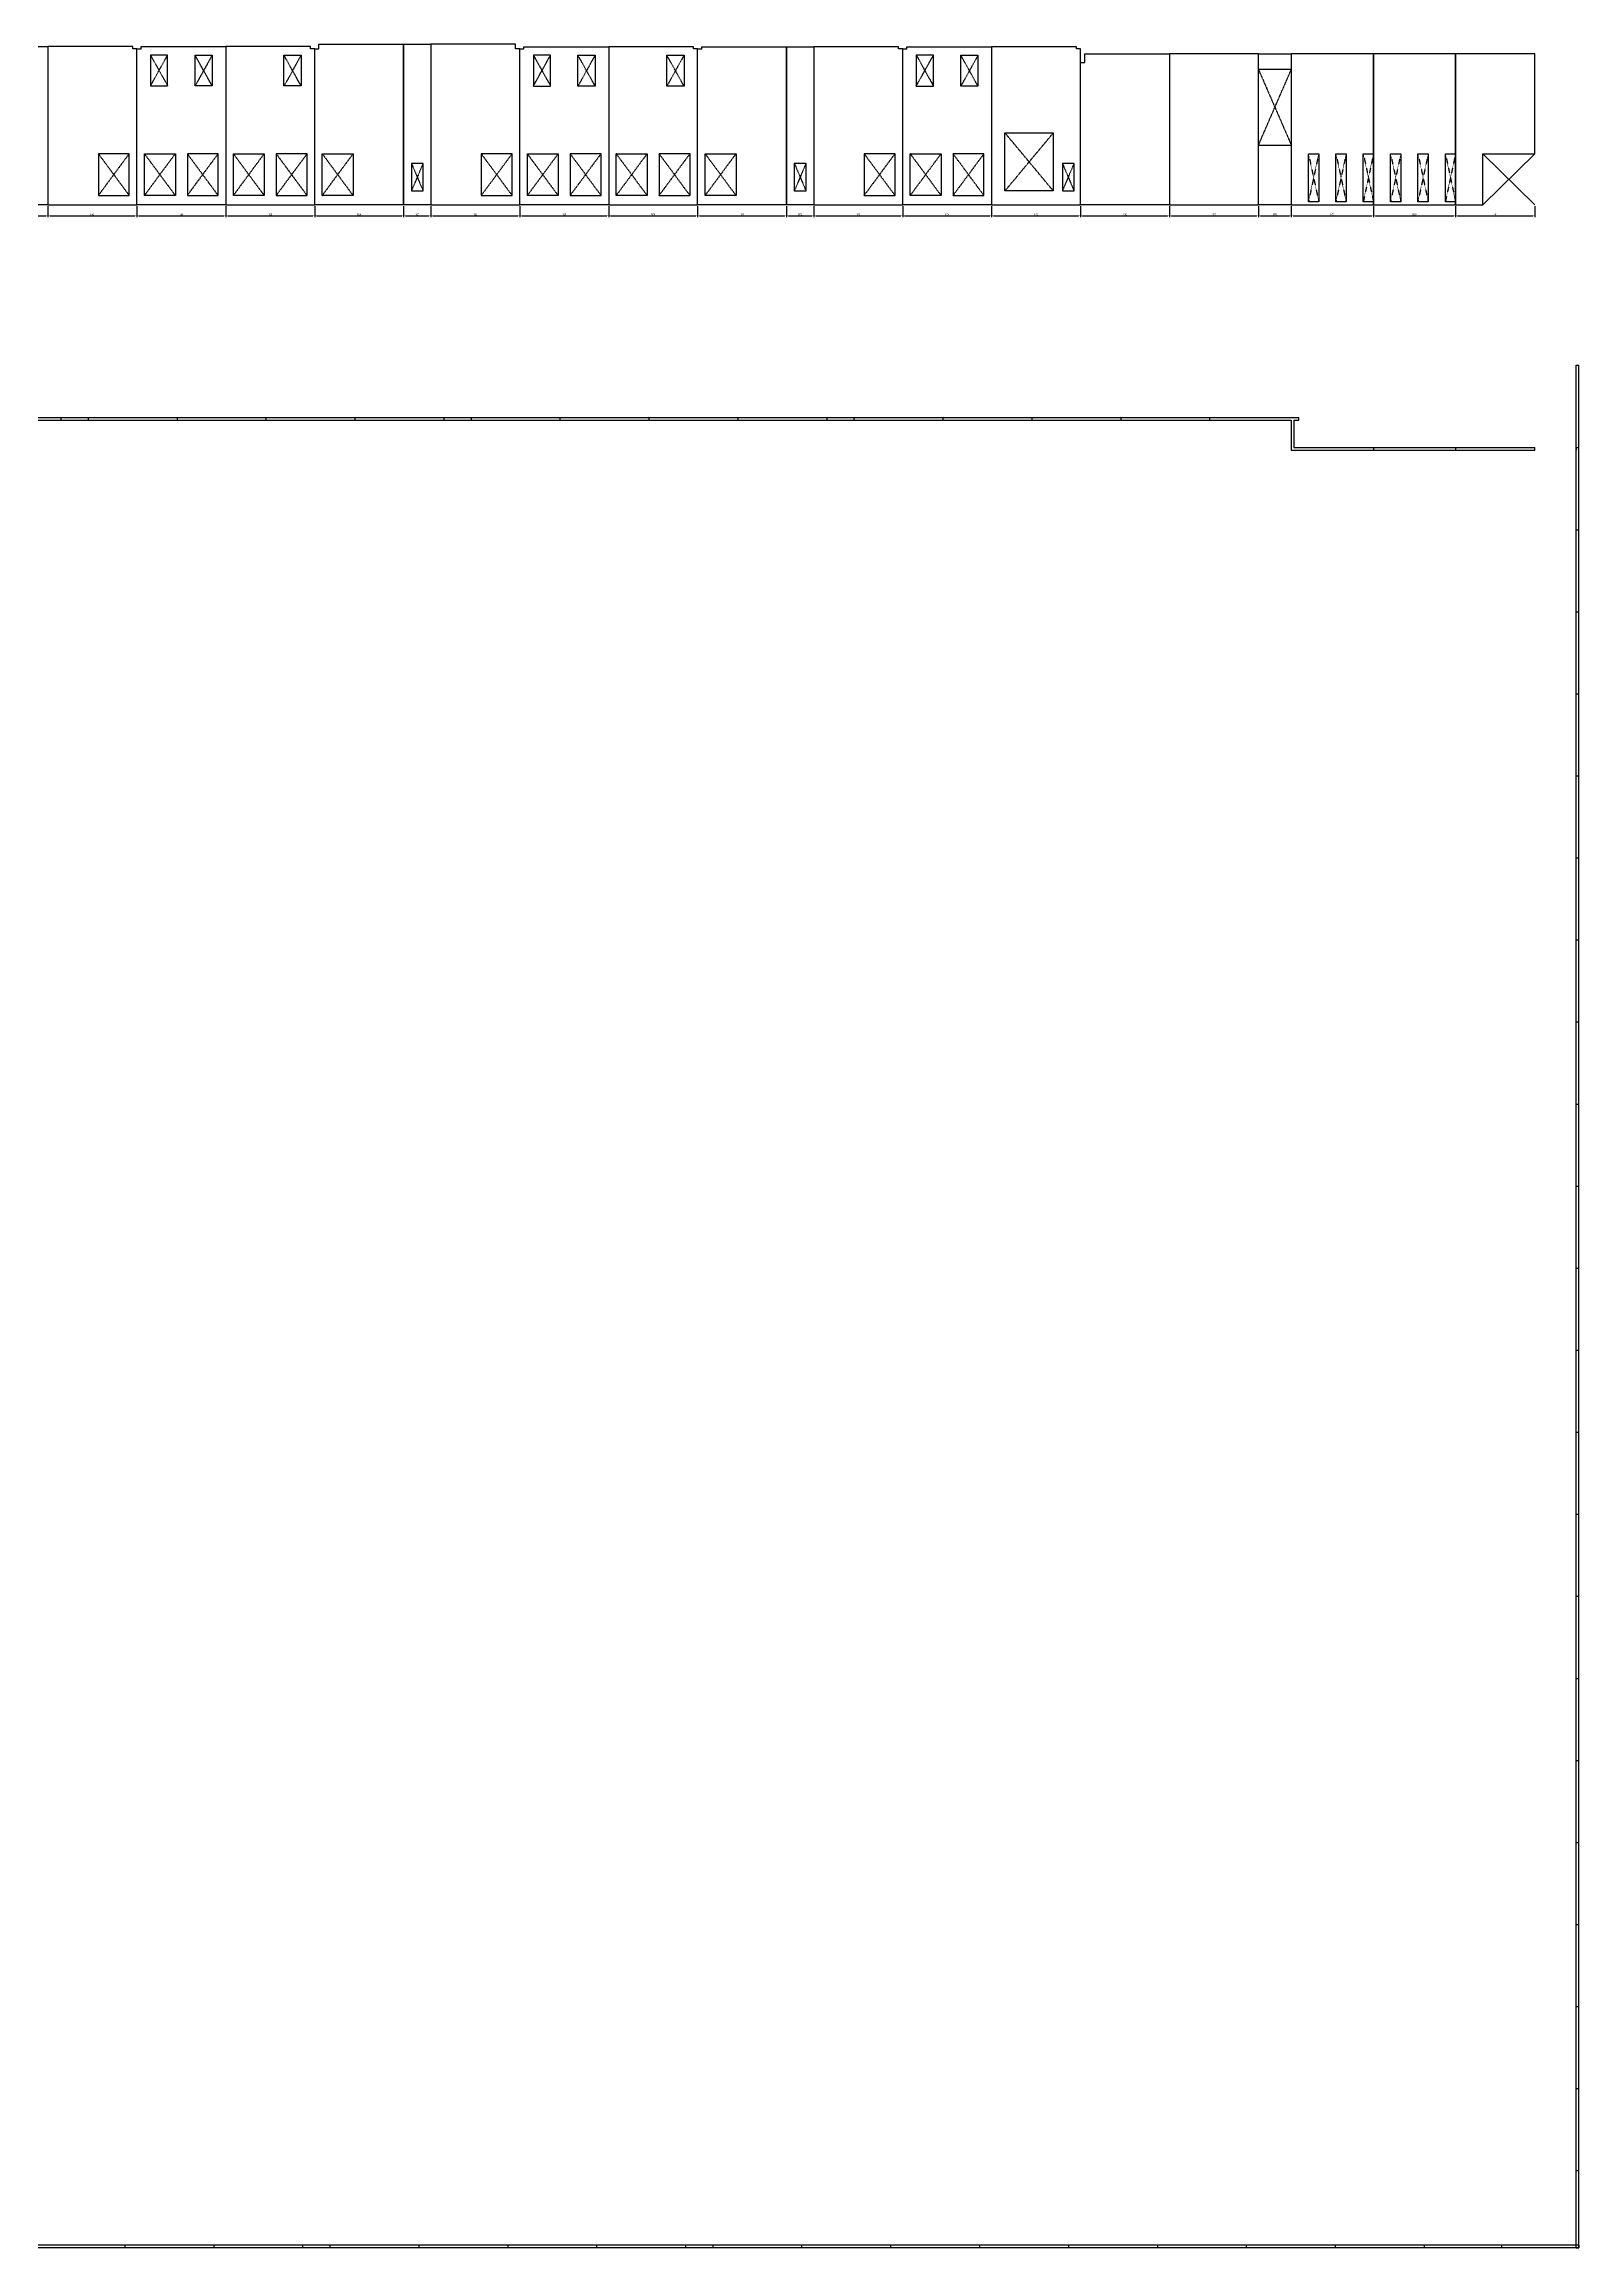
# Model space of a CAD drawing. Header units: inches. Extents: x -10781 to 50822, y -3854 to 38989.
# Drawn here: x 16045 to 21417, y 31235 to 38951 of the extents above; entities that cross this region are included whole.
import ezdxf

# ---------------------------------------------------------------- set-up
doc = ezdxf.new("R2010")
doc.units = ezdxf.units.IN
doc.header["$LTSCALE"] = 0.025
doc.header["$MEASUREMENT"] = 0
doc.linetypes.add('HIDDEN', pattern=[6, 3, -3])
doc.layers.get('Defpoints').update_dxf_attribs({"linetype": 'CONTINUOUS'})
for name, color, linetype in [('0-35', 3, 'CONTINUOUS'), ('0-50', 10, 'CONTINUOUS'), ('hidden', 7, 'HIDDEN')]:
    doc.layers.add(name, color=color, linetype=linetype)
doc.styles.add('AR', font='ARCHQUIK.shx', dxfattribs={"width": 0.8})
doc.dimstyles.new('CADS_DIM_48', dxfattribs={"dimscale": 48, "dimtxt": 0.09375, "dimasz": 0.09375, "dimexe": 0.0625, "dimexo": 0.0625, "dimgap": 0.09375, "dimtad": 0, "dimtih": 1, "dimtoh": 1, "dimzin": 1, "dimdsep": 46, "dimlunit": 4, "dimtxsty": 'AR', "dimblk": 'CLOSED', "dimcen": 0.1875, "dimadec": 0, "dimazin": 0, "dimtfac": 1, "dimtofl": 0, "dimtmove": 0, "dimatfit": 1, "dimldrblk": 'DOTBLANK', "dimfxl": 1, "dimtzin": 0, "dimarcsym": 0})

# ---------------------------------------------------------------- blocks, each defined once
blk = doc.blocks.new('*D274')
at = {"layer": '0-35', "color": 0, "lineweight": -2, "transparency": 16777216}
for p, q in [((15962.9, 38383.8), (15962.9, 38345.2)), ((15969.6, 38349.7), (16051.4, 38349.7)), ((16058.1, 38383.8), (16058.1, 38345.2))]:
    blk.add_line(p, q, dxfattribs=at)
at = {"layer": '0-35', "color": 0, "transparency": 16777216}
for points in [[(15969.6, 38350.8), (15969.6, 38348.6), (15962.9, 38349.7)], [(16051.4, 38350.8), (16051.4, 38348.6), (16058.1, 38349.7)]]:
    blk.add_solid(points, dxfattribs=at)
at = {"layer": 'Defpoints', "color": 0, "transparency": 16777216}
for p in [(15962.9, 38388.3), (16058.1, 38388.3), (16058.1, 38349.7)]:
    blk.add_point(p, dxfattribs=at)
at = {"layer": '0-35', "color": 0, "transparency": 16777216, "insert": (16010.5, 38355.3), "char_height": 6.75, "attachment_point": 5, "style": 'AR'}
blk.add_mtext('N62', dxfattribs=at)
blk = doc.blocks.new('_DotBlank')
at = {"layer": '0-35', "color": 0, "lineweight": -2}
blk.add_line((-0.5, 0), (-1, 0), dxfattribs=at)
blk.add_circle((0, 0), 0.5, dxfattribs=at)
blk = doc.blocks.new('*D275')
at = {"layer": '0-35', "color": 0, "lineweight": -2, "transparency": 16777216}
for p, q in [((16058.1, 38383.8), (16058.1, 38345.2)), ((16064.9, 38349.7), (16362.6, 38349.7)), ((16369.4, 38383.8), (16369.4, 38345.2))]:
    blk.add_line(p, q, dxfattribs=at)
at = {"layer": '0-35', "color": 0, "transparency": 16777216}
for points in [[(16064.9, 38350.8), (16064.9, 38348.6), (16058.1, 38349.7)], [(16362.6, 38350.8), (16362.6, 38348.6), (16369.4, 38349.7)]]:
    blk.add_solid(points, dxfattribs=at)
at = {"layer": 'Defpoints', "color": 0, "transparency": 16777216}
for p in [(16058.1, 38388.3), (16369.4, 38388.3), (16369.4, 38349.7)]:
    blk.add_point(p, dxfattribs=at)
at = {"layer": '0-35', "color": 0, "transparency": 16777216, "insert": (16213.7, 38355.3), "char_height": 6.75, "attachment_point": 5, "style": 'AR'}
blk.add_mtext('N63', dxfattribs=at)
blk = doc.blocks.new('*D276')
at = {"layer": '0-35', "color": 0, "lineweight": -2, "transparency": 16777216}
for p, q in [((16369.4, 38383.8), (16369.4, 38345.2)), ((16376.1, 38349.7), (16673.9, 38349.7)), ((16680.6, 38383.8), (16680.6, 38345.2))]:
    blk.add_line(p, q, dxfattribs=at)
at = {"layer": '0-35', "color": 0, "transparency": 16777216}
for points in [[(16376.1, 38350.8), (16376.1, 38348.6), (16369.4, 38349.7)], [(16673.9, 38350.8), (16673.9, 38348.6), (16680.6, 38349.7)]]:
    blk.add_solid(points, dxfattribs=at)
at = {"layer": 'Defpoints', "color": 0, "transparency": 16777216}
for p in [(16369.4, 38388.3), (16680.6, 38388.3), (16680.6, 38349.7)]:
    blk.add_point(p, dxfattribs=at)
at = {"layer": '0-35', "color": 0, "transparency": 16777216, "insert": (16525, 38355.3), "char_height": 6.75, "attachment_point": 5, "style": 'AR'}
blk.add_mtext('N64', dxfattribs=at)
blk = doc.blocks.new('*D277')
at = {"layer": '0-35', "color": 0, "lineweight": -2, "transparency": 16777216}
for p, q in [((16680.6, 38383.8), (16680.6, 38345.2)), ((16687.4, 38349.7), (16985.1, 38349.7)), ((16991.9, 38383.8), (16991.9, 38345.2))]:
    blk.add_line(p, q, dxfattribs=at)
at = {"layer": '0-35', "color": 0, "transparency": 16777216}
for points in [[(16687.4, 38350.8), (16687.4, 38348.6), (16680.6, 38349.7)], [(16985.1, 38350.8), (16985.1, 38348.6), (16991.9, 38349.7)]]:
    blk.add_solid(points, dxfattribs=at)
at = {"layer": 'Defpoints', "color": 0, "transparency": 16777216}
for p in [(16680.6, 38388.3), (16991.9, 38388.3), (16991.9, 38349.7)]:
    blk.add_point(p, dxfattribs=at)
at = {"layer": '0-35', "color": 0, "transparency": 16777216, "insert": (16836.2, 38355.3), "char_height": 6.75, "attachment_point": 5, "style": 'AR'}
blk.add_mtext('N65', dxfattribs=at)
blk = doc.blocks.new('*D278')
at = {"layer": '0-35', "color": 0, "lineweight": -2, "transparency": 16777216}
for p, q in [((16991.9, 38383.8), (16991.9, 38345.2)), ((16998.6, 38349.7), (17296.4, 38349.7)), ((17303.1, 38383.8), (17303.1, 38345.2))]:
    blk.add_line(p, q, dxfattribs=at)
at = {"layer": '0-35', "color": 0, "transparency": 16777216}
for points in [[(16998.6, 38350.8), (16998.6, 38348.6), (16991.9, 38349.7)], [(17296.4, 38350.8), (17296.4, 38348.6), (17303.1, 38349.7)]]:
    blk.add_solid(points, dxfattribs=at)
at = {"layer": 'Defpoints', "color": 0, "transparency": 16777216}
for p in [(16991.9, 38388.3), (17303.1, 38388.3), (17303.1, 38349.7)]:
    blk.add_point(p, dxfattribs=at)
at = {"layer": '0-35', "color": 0, "transparency": 16777216, "insert": (17147.5, 38355.3), "char_height": 6.75, "attachment_point": 5, "style": 'AR'}
blk.add_mtext('N66', dxfattribs=at)
blk = doc.blocks.new('*D279')
at = {"layer": '0-35', "color": 0, "lineweight": -2, "transparency": 16777216}
for p, q in [((17303.1, 38383.8), (17303.1, 38345.2)), ((17309.9, 38349.7), (17391.6, 38349.7)), ((17398.4, 38383.7), (17398.4, 38345.2))]:
    blk.add_line(p, q, dxfattribs=at)
at = {"layer": '0-35', "color": 0, "transparency": 16777216}
for points in [[(17309.9, 38350.8), (17309.9, 38348.6), (17303.1, 38349.7)], [(17391.6, 38350.8), (17391.6, 38348.6), (17398.4, 38349.7)]]:
    blk.add_solid(points, dxfattribs=at)
at = {"layer": 'Defpoints', "color": 0, "transparency": 16777216}
for p in [(17303.1, 38388.3), (17398.4, 38388.2), (17398.4, 38349.7)]:
    blk.add_point(p, dxfattribs=at)
at = {"layer": '0-35', "color": 0, "transparency": 16777216, "insert": (17350.7, 38355.3), "char_height": 6.75, "attachment_point": 5, "style": 'AR'}
blk.add_mtext('N67', dxfattribs=at)
blk = doc.blocks.new('*D280')
at = {"layer": '0-35', "color": 0, "lineweight": -2, "transparency": 16777216}
for p, q in [((17398.4, 38383.7), (17398.4, 38345.2)), ((17405.1, 38349.7), (17702.9, 38349.7)), ((17709.6, 38383.7), (17709.6, 38345.2))]:
    blk.add_line(p, q, dxfattribs=at)
at = {"layer": '0-35', "color": 0, "transparency": 16777216}
for points in [[(17405.1, 38350.8), (17405.1, 38348.6), (17398.4, 38349.7)], [(17702.9, 38350.8), (17702.9, 38348.6), (17709.6, 38349.7)]]:
    blk.add_solid(points, dxfattribs=at)
at = {"layer": 'Defpoints', "color": 0, "transparency": 16777216}
for p in [(17398.4, 38388.2), (17709.6, 38388.2), (17709.6, 38349.7)]:
    blk.add_point(p, dxfattribs=at)
at = {"layer": '0-35', "color": 0, "transparency": 16777216, "insert": (17554, 38355.3), "char_height": 6.75, "attachment_point": 5, "style": 'AR'}
blk.add_mtext('N68', dxfattribs=at)
blk = doc.blocks.new('*D281')
at = {"layer": '0-35', "color": 0, "lineweight": -2, "transparency": 16777216}
for p, q in [((17709.6, 38383.7), (17709.6, 38345.2)), ((17716.4, 38349.7), (18014.1, 38349.7)), ((18020.9, 38383.7), (18020.9, 38345.2))]:
    blk.add_line(p, q, dxfattribs=at)
at = {"layer": '0-35', "color": 0, "transparency": 16777216}
for points in [[(17716.4, 38350.8), (17716.4, 38348.6), (17709.6, 38349.7)], [(18014.1, 38350.8), (18014.1, 38348.6), (18020.9, 38349.7)]]:
    blk.add_solid(points, dxfattribs=at)
at = {"layer": 'Defpoints', "color": 0, "transparency": 16777216}
for p in [(17709.6, 38388.2), (18020.9, 38388.2), (18020.9, 38349.7)]:
    blk.add_point(p, dxfattribs=at)
at = {"layer": '0-35', "color": 0, "transparency": 16777216, "insert": (17865.2, 38355.3), "char_height": 6.75, "attachment_point": 5, "style": 'AR'}
blk.add_mtext('N69', dxfattribs=at)
blk = doc.blocks.new('*D282')
at = {"layer": '0-35', "color": 0, "lineweight": -2, "transparency": 16777216}
for p, q in [((18020.9, 38383.7), (18020.9, 38345.2)), ((18027.6, 38349.7), (18325.4, 38349.7)), ((18332.1, 38383.7), (18332.1, 38345.2))]:
    blk.add_line(p, q, dxfattribs=at)
at = {"layer": '0-35', "color": 0, "transparency": 16777216}
for points in [[(18027.6, 38350.8), (18027.6, 38348.6), (18020.9, 38349.7)], [(18325.4, 38350.8), (18325.4, 38348.6), (18332.1, 38349.7)]]:
    blk.add_solid(points, dxfattribs=at)
at = {"layer": 'Defpoints', "color": 0, "transparency": 16777216}
for p in [(18020.9, 38388.2), (18332.1, 38388.2), (18332.1, 38349.7)]:
    blk.add_point(p, dxfattribs=at)
at = {"layer": '0-35', "color": 0, "transparency": 16777216, "insert": (18176.5, 38355.3), "char_height": 6.75, "attachment_point": 5, "style": 'AR'}
blk.add_mtext('N70', dxfattribs=at)
blk = doc.blocks.new('*D283')
at = {"layer": '0-35', "color": 0, "lineweight": -2, "transparency": 16777216}
for p, q in [((18332.1, 38383.7), (18332.1, 38345.2)), ((18338.9, 38349.7), (18636.6, 38349.7)), ((18643.4, 38383.7), (18643.4, 38345.2))]:
    blk.add_line(p, q, dxfattribs=at)
at = {"layer": '0-35', "color": 0, "transparency": 16777216}
for points in [[(18338.9, 38350.8), (18338.9, 38348.6), (18332.1, 38349.7)], [(18636.6, 38350.8), (18636.6, 38348.6), (18643.4, 38349.7)]]:
    blk.add_solid(points, dxfattribs=at)
at = {"layer": 'Defpoints', "color": 0, "transparency": 16777216}
for p in [(18332.1, 38388.2), (18643.4, 38388.2), (18643.4, 38349.7)]:
    blk.add_point(p, dxfattribs=at)
at = {"layer": '0-35', "color": 0, "transparency": 16777216, "insert": (18487.7, 38355.3), "char_height": 6.75, "attachment_point": 5, "style": 'AR'}
blk.add_mtext('N71', dxfattribs=at)
blk = doc.blocks.new('*D284')
at = {"layer": '0-35', "color": 0, "lineweight": -2, "transparency": 16777216}
for p, q in [((18643.4, 38383.7), (18643.4, 38345.2)), ((18650.1, 38349.7), (18731.9, 38349.7)), ((18738.6, 38383.7), (18738.6, 38345.2))]:
    blk.add_line(p, q, dxfattribs=at)
at = {"layer": '0-35', "color": 0, "transparency": 16777216}
for points in [[(18650.1, 38350.8), (18650.1, 38348.6), (18643.4, 38349.7)], [(18731.9, 38350.8), (18731.9, 38348.6), (18738.6, 38349.7)]]:
    blk.add_solid(points, dxfattribs=at)
at = {"layer": 'Defpoints', "color": 0, "transparency": 16777216}
for p in [(18643.4, 38388.2), (18738.6, 38388.2), (18738.6, 38349.7)]:
    blk.add_point(p, dxfattribs=at)
at = {"layer": '0-35', "color": 0, "transparency": 16777216, "insert": (18691, 38355.3), "char_height": 6.75, "attachment_point": 5, "style": 'AR'}
blk.add_mtext('N72', dxfattribs=at)
blk = doc.blocks.new('*D285')
at = {"layer": '0-35', "color": 0, "lineweight": -2, "transparency": 16777216}
for p, q in [((18738.6, 38383.7), (18738.6, 38345.2)), ((18745.4, 38349.7), (19043.1, 38349.7)), ((19049.9, 38383.7), (19049.9, 38345.2))]:
    blk.add_line(p, q, dxfattribs=at)
at = {"layer": '0-35', "color": 0, "transparency": 16777216}
for points in [[(18745.4, 38350.8), (18745.4, 38348.6), (18738.6, 38349.7)], [(19043.1, 38350.8), (19043.1, 38348.6), (19049.9, 38349.7)]]:
    blk.add_solid(points, dxfattribs=at)
at = {"layer": 'Defpoints', "color": 0, "transparency": 16777216}
for p in [(18738.6, 38388.2), (19049.9, 38388.2), (19049.9, 38349.7)]:
    blk.add_point(p, dxfattribs=at)
at = {"layer": '0-35', "color": 0, "transparency": 16777216, "insert": (18894.2, 38355.3), "char_height": 6.75, "attachment_point": 5, "style": 'AR'}
blk.add_mtext('N73', dxfattribs=at)
blk = doc.blocks.new('*D286')
at = {"layer": '0-35', "color": 0, "lineweight": -2, "transparency": 16777216}
for p, q in [((19049.9, 38383.7), (19049.9, 38345.2)), ((19056.6, 38349.7), (19354.4, 38349.7)), ((19361.1, 38383.7), (19361.1, 38345.2))]:
    blk.add_line(p, q, dxfattribs=at)
at = {"layer": '0-35', "color": 0, "transparency": 16777216}
for points in [[(19056.6, 38350.8), (19056.6, 38348.6), (19049.9, 38349.7)], [(19354.4, 38350.8), (19354.4, 38348.6), (19361.1, 38349.7)]]:
    blk.add_solid(points, dxfattribs=at)
at = {"layer": 'Defpoints', "color": 0, "transparency": 16777216}
for p in [(19049.9, 38388.2), (19361.1, 38388.2), (19361.1, 38349.7)]:
    blk.add_point(p, dxfattribs=at)
at = {"layer": '0-35', "color": 0, "transparency": 16777216, "insert": (19205.5, 38355.3), "char_height": 6.75, "width": 13.779, "attachment_point": 5, "style": 'AR'}
blk.add_mtext('N74', dxfattribs=at)
blk = doc.blocks.new('*D287')
at = {"layer": '0-35', "color": 0, "lineweight": -2, "transparency": 16777216}
for p, q in [((19361.1, 38383.7), (19361.1, 38345.2)), ((19367.9, 38349.7), (19665.6, 38349.7)), ((19672.4, 38383.7), (19672.4, 38345.2))]:
    blk.add_line(p, q, dxfattribs=at)
at = {"layer": '0-35', "color": 0, "transparency": 16777216}
for points in [[(19367.9, 38350.8), (19367.9, 38348.6), (19361.1, 38349.7)], [(19665.6, 38350.8), (19665.6, 38348.6), (19672.4, 38349.7)]]:
    blk.add_solid(points, dxfattribs=at)
at = {"layer": 'Defpoints', "color": 0, "transparency": 16777216}
for p in [(19361.1, 38388.2), (19672.4, 38388.2), (19672.4, 38349.7)]:
    blk.add_point(p, dxfattribs=at)
at = {"layer": '0-35', "color": 0, "transparency": 16777216, "insert": (19516.7, 38355.3), "char_height": 6.75, "attachment_point": 5, "style": 'AR'}
blk.add_mtext('N75', dxfattribs=at)
blk = doc.blocks.new('*D288')
at = {"layer": '0-35', "color": 0, "lineweight": -2, "transparency": 16777216}
for p, q in [((19672.4, 38383.7), (19672.4, 38345.2)), ((19679.1, 38349.7), (19976.9, 38349.7)), ((19983.6, 38383.7), (19983.6, 38345.2))]:
    blk.add_line(p, q, dxfattribs=at)
at = {"layer": '0-35', "color": 0, "transparency": 16777216}
for points in [[(19679.1, 38350.8), (19679.1, 38348.6), (19672.4, 38349.7)], [(19976.9, 38350.8), (19976.9, 38348.6), (19983.6, 38349.7)]]:
    blk.add_solid(points, dxfattribs=at)
at = {"layer": 'Defpoints', "color": 0, "transparency": 16777216}
for p in [(19672.4, 38388.2), (19983.6, 38388.2), (19983.6, 38349.7)]:
    blk.add_point(p, dxfattribs=at)
at = {"layer": '0-35', "color": 0, "transparency": 16777216, "insert": (19828, 38355.3), "char_height": 6.75, "attachment_point": 5, "style": 'AR'}
blk.add_mtext('N76', dxfattribs=at)
blk = doc.blocks.new('*D289')
at = {"layer": '0-35', "color": 0, "lineweight": -2, "transparency": 16777216}
for p, q in [((19983.6, 38383.7), (19983.6, 38345.2)), ((19990.4, 38349.7), (20288.5, 38349.7)), ((20295.2, 38383.7), (20295.2, 38345.2))]:
    blk.add_line(p, q, dxfattribs=at)
at = {"layer": '0-35', "color": 0, "transparency": 16777216}
for points in [[(19990.4, 38350.8), (19990.4, 38348.6), (19983.6, 38349.7)], [(20288.5, 38350.8), (20288.5, 38348.6), (20295.2, 38349.7)]]:
    blk.add_solid(points, dxfattribs=at)
at = {"layer": 'Defpoints', "color": 0, "transparency": 16777216}
for p in [(19983.6, 38388.2), (20295.2, 38388.2), (20295.2, 38349.7)]:
    blk.add_point(p, dxfattribs=at)
at = {"layer": '0-35', "color": 0, "transparency": 16777216, "insert": (20139.4, 38355.3), "char_height": 6.75, "attachment_point": 5, "style": 'AR'}
blk.add_mtext('N77', dxfattribs=at)
blk = doc.blocks.new('*D290')
at = {"layer": '0-35', "color": 0, "lineweight": -2, "transparency": 16777216}
for p, q in [((20295.2, 38383.7), (20295.2, 38345.2)), ((20302, 38349.7), (20403.5, 38349.7)), ((20410.2, 38383.7), (20410.2, 38345.2))]:
    blk.add_line(p, q, dxfattribs=at)
at = {"layer": '0-35', "color": 0, "transparency": 16777216}
for points in [[(20302, 38350.8), (20302, 38348.6), (20295.2, 38349.7)], [(20403.5, 38350.8), (20403.5, 38348.6), (20410.2, 38349.7)]]:
    blk.add_solid(points, dxfattribs=at)
at = {"layer": 'Defpoints', "color": 0, "transparency": 16777216}
for p in [(20295.2, 38388.2), (20410.2, 38388.2), (20410.2, 38349.7)]:
    blk.add_point(p, dxfattribs=at)
at = {"layer": '0-35', "color": 0, "transparency": 16777216, "insert": (20352.7, 38355.3), "char_height": 6.75, "attachment_point": 5, "style": 'AR'}
blk.add_mtext('N78', dxfattribs=at)
blk = doc.blocks.new('*D291')
at = {"layer": '0-35', "color": 0, "lineweight": -2, "transparency": 16777216}
for p, q in [((20410.2, 38383.7), (20410.2, 38345.2)), ((20417, 38349.7), (20691.1, 38349.7)), ((20697.9, 38383.7), (20697.9, 38345.2))]:
    blk.add_line(p, q, dxfattribs=at)
at = {"layer": '0-35', "color": 0, "transparency": 16777216}
for points in [[(20417, 38350.8), (20417, 38348.6), (20410.2, 38349.7)], [(20691.1, 38350.8), (20691.1, 38348.6), (20697.9, 38349.7)]]:
    blk.add_solid(points, dxfattribs=at)
at = {"layer": 'Defpoints', "color": 0, "transparency": 16777216}
for p in [(20410.2, 38388.2), (20697.9, 38388.2), (20697.9, 38349.7)]:
    blk.add_point(p, dxfattribs=at)
at = {"layer": '0-35', "color": 0, "transparency": 16777216, "insert": (20554, 38355.3), "char_height": 6.75, "attachment_point": 5, "style": 'AR'}
blk.add_mtext('N79', dxfattribs=at)
blk = doc.blocks.new('*D292')
at = {"layer": '0-35', "color": 0, "lineweight": -2, "transparency": 16777216}
for p, q in [((20697.9, 38383.7), (20697.9, 38345.2)), ((20704.6, 38349.7), (20978.4, 38349.7)), ((20985.1, 38383.7), (20985.1, 38345.2))]:
    blk.add_line(p, q, dxfattribs=at)
at = {"layer": '0-35', "color": 0, "transparency": 16777216}
for points in [[(20704.6, 38350.8), (20704.6, 38348.6), (20697.9, 38349.7)], [(20978.4, 38350.8), (20978.4, 38348.6), (20985.1, 38349.7)]]:
    blk.add_solid(points, dxfattribs=at)
at = {"layer": 'Defpoints', "color": 0, "transparency": 16777216}
for p in [(20697.9, 38388.2), (20985.1, 38388.2), (20985.1, 38349.7)]:
    blk.add_point(p, dxfattribs=at)
at = {"layer": '0-35', "color": 0, "transparency": 16777216, "insert": (20841.5, 38355.3), "char_height": 6.75, "attachment_point": 5, "style": 'AR'}
blk.add_mtext('N80', dxfattribs=at)
blk = doc.blocks.new('*D293')
at = {"layer": '0-35', "color": 0, "lineweight": -2, "transparency": 16777216}
for p, q in [((20985.1, 38383.7), (20985.1, 38345.2)), ((20991.9, 38349.7), (21256, 38349.7)), ((21262.7, 38383.7), (21262.7, 38345.2))]:
    blk.add_line(p, q, dxfattribs=at)
at = {"layer": '0-35', "color": 0, "transparency": 16777216}
for points in [[(20991.9, 38350.8), (20991.9, 38348.6), (20985.1, 38349.7)], [(21256, 38350.8), (21256, 38348.6), (21262.7, 38349.7)]]:
    blk.add_solid(points, dxfattribs=at)
at = {"layer": 'Defpoints', "color": 0, "transparency": 16777216}
for p in [(20985.1, 38388.2), (21262.7, 38388.2), (21262.7, 38349.7)]:
    blk.add_point(p, dxfattribs=at)
at = {"layer": '0-35', "color": 0, "transparency": 16777216, "insert": (21123.9, 38355.3), "char_height": 6.75, "attachment_point": 5, "style": 'AR'}
blk.add_mtext('N81', dxfattribs=at)

msp = doc.modelspace()

# ---------------------------------------------------------------- linework, layer by layer
at = {"layer": '0-35'}
for p, q in [((21407.6386, 31235.43024), (21407.6386, 37826.68024)), ((21416.8886, 31235.43024), (21416.8886, 37826.68024)), ((654.72764, 37644.05524), (20436.97765, 37644.05524)), ((691.22764, 37634.80524), (20410.22765, 37634.80524)), ((20410.22765, 37634.80524), (20410.22765, 37529.05524)), ((20419.47765, 37634.80524), (20436.97765, 37634.80524)), ((20419.47765, 37634.80524), (20419.47765, 37538.30524)), ((20410.22765, 37529.05524), (21262.72765, 37529.05524)), ((20419.47765, 37538.30524), (21262.72765, 37538.30524)), ((21407.6386, 37538.30524), (21407.6386, 37529.05524)), ((21407.6386, 37529.05524), (21407.6386, 37538.30524)), ((21416.8886, 31244.68024), (-171.02236, 31244.68024)), ((21416.8886, 31235.43024), (-171.02236, 31235.43024))]:
    msp.add_line(p, q, dxfattribs=at)
for points in [[(15962.85265, 38942.29915), (16058.10265, 38942.29915), (16058.10265, 38388.29915), (15962.85265, 38388.29915)], [(16354.72765, 38942.29915), (16058.10265, 38942.29915), (16058.10265, 38388.29915), (16369.35265, 38388.29915), (16369.35265, 38934.29915), (16354.72765, 38934.29915)], [(16383.97765, 38942.29915), (16680.60265, 38942.29915), (16680.60265, 38388.29915), (16369.35265, 38388.29915), (16369.35265, 38934.29915), (16383.97765, 38934.29915)], [(16416.97765, 38804.58933), (16476.98462, 38804.58933), (16476.98462, 38912.54915), (16416.97765, 38912.54915)], [(16632.97765, 38804.58933), (16572.97068, 38804.58933), (16572.97068, 38912.54915), (16632.97765, 38912.54915)], [(16977.22765, 38942.29915), (16680.60265, 38942.29915), (16680.60265, 38388.29915), (16991.85265, 38388.29915), (16991.85265, 38934.29915), (16977.22765, 38934.29915)], [(16944.22765, 38804.58933), (16884.22068, 38804.58933), (16884.22068, 38912.54915), (16944.22765, 38912.54915)], [(17006.47765, 38951.29915), (17303.10265, 38951.29915), (17303.10265, 38388.29915), (16991.85265, 38388.29915), (16991.85265, 38934.29915), (17006.47765, 38934.29915)], [(17303.10265, 38951.22915), (17398.35265, 38951.22915), (17398.35265, 38388.22915), (17303.10265, 38388.22915)], [(17694.97765, 38951.22915), (17398.35265, 38951.22915), (17398.35265, 38388.22915), (17709.60265, 38388.22915), (17709.60265, 38934.22915), (17694.97765, 38934.22915)], [(17724.22765, 38942.22915), (18020.85265, 38942.22915), (18020.85265, 38388.22915), (17709.60265, 38388.22915), (17709.60265, 38934.22915), (17724.22765, 38934.22915)], [(17757.22765, 38804.51933), (17817.23462, 38804.51933), (17817.23462, 38912.47915), (17757.22765, 38912.47915)], [(17973.22765, 38804.51933), (17913.22068, 38804.51933), (17913.22068, 38912.47915), (17973.22765, 38912.47915)], [(18317.47765, 38942.22915), (18020.85265, 38942.22915), (18020.85265, 38388.22915), (18332.10265, 38388.22915), (18332.10265, 38934.22915), (18317.47765, 38934.22915)], [(18284.47765, 38804.51933), (18224.47068, 38804.51933), (18224.47068, 38912.47915), (18284.47765, 38912.47915)], [(18346.72765, 38942.22915), (18643.35265, 38942.22915), (18643.35265, 38388.22915), (18332.10265, 38388.22915), (18332.10265, 38934.22915), (18346.72765, 38934.22915)], [(18643.35265, 38942.22915), (18738.60265, 38942.22915), (18738.60265, 38388.22915), (18643.35265, 38388.22915)], [(19035.22765, 38942.22915), (18738.60265, 38942.22915), (18738.60265, 38388.22915), (19049.85265, 38388.22915), (19049.85265, 38934.22915), (19035.22765, 38934.22915)], [(19064.47765, 38942.22915), (19361.10265, 38942.22915), (19361.10265, 38388.22915), (19049.85265, 38388.22915), (19049.85265, 38934.22915), (19064.47765, 38934.22915)], [(19097.47765, 38804.51933), (19157.48462, 38804.51933), (19157.48462, 38912.47915), (19097.47765, 38912.47915)], [(19313.47765, 38804.51933), (19253.47068, 38804.51933), (19253.47068, 38912.47915), (19313.47765, 38912.47915)], [(19657.72765, 38942.22915), (19361.10265, 38942.22915), (19361.10265, 38388.22915), (19672.35265, 38388.22915), (19672.35265, 38934.22915), (19657.72765, 38934.22915)], [(19686.97765, 38917.22915), (19983.60265, 38917.22915), (19983.60265, 38388.22915), (19672.35265, 38388.22915), (19672.35265, 38886.22915), (19686.97765, 38886.22915)], [(20295.22765, 38917.22915), (19983.60265, 38917.22915), (19983.60265, 38388.22915), (20295.22765, 38388.22915)], [(20295.22765, 38917.22915), (20410.22765, 38917.22915), (20410.22765, 38862.22915), (20295.22765, 38862.22915)], [(20697.85265, 38388.22915), (20697.85265, 38917.22915), (20410.22765, 38917.22915), (20410.22765, 38388.22915)], [(20985.10265, 38388.22915), (20985.10265, 38917.22915), (20697.85265, 38917.22915), (20697.85265, 38388.22915)], [(21080.72765, 38567.22915), (21262.72765, 38567.22915), (21262.72765, 38917.22915), (20985.10265, 38917.22915), (20985.10265, 38388.22915), (21080.72765, 38388.22915)], [(19576.72765, 38640.22915), (19576.72765, 38437.22915), (19407.72765, 38437.22915), (19407.72765, 38640.22915)], [(20295.22765, 38388.22915), (20295.22765, 38597.22915), (20410.22765, 38597.22915), (20410.22765, 38388.22915)], [(16342.72765, 38567.29961), (16234.72765, 38567.29961), (16234.72765, 38421.29915), (16342.72765, 38421.29915)], [(16395.97765, 38567.29961), (16503.97765, 38567.29961), (16503.97765, 38421.29915), (16395.97765, 38421.29915)], [(16653.97765, 38567.29961), (16545.97765, 38567.29961), (16545.97765, 38421.29915), (16653.97765, 38421.29915)], [(16707.22765, 38567.29961), (16815.22765, 38567.29961), (16815.22765, 38421.29915), (16707.22765, 38421.29915)], [(16965.22765, 38567.29961), (16857.22765, 38567.29961), (16857.22765, 38421.29915), (16965.22765, 38421.29915)], [(17018.47765, 38567.29961), (17126.47765, 38567.29961), (17126.47765, 38421.29915), (17018.47765, 38421.29915)], [(17371.22765, 38533.72915), (17330.22765, 38533.72915), (17330.22765, 38437.22915), (17371.22765, 38437.22915)], [(17682.97765, 38567.22961), (17574.97765, 38567.22961), (17574.97765, 38421.22915), (17682.97765, 38421.22915)], [(17736.22765, 38567.22961), (17844.22765, 38567.22961), (17844.22765, 38421.22915), (17736.22765, 38421.22915)], [(17994.22765, 38567.22961), (17886.22765, 38567.22961), (17886.22765, 38421.22915), (17994.22765, 38421.22915)], [(18047.47765, 38567.22961), (18155.47765, 38567.22961), (18155.47765, 38421.22915), (18047.47765, 38421.22915)], [(18305.47765, 38567.22961), (18197.47765, 38567.22961), (18197.47765, 38421.22915), (18305.47765, 38421.22915)], [(18358.72765, 38567.22961), (18466.72765, 38567.22961), (18466.72765, 38421.22915), (18358.72765, 38421.22915)], [(18711.47765, 38533.72915), (18670.47765, 38533.72915), (18670.47765, 38437.22915), (18711.47765, 38437.22915)], [(19023.22765, 38567.22961), (18915.22765, 38567.22961), (18915.22765, 38421.22915), (19023.22765, 38421.22915)], [(19076.47765, 38567.22961), (19184.47765, 38567.22961), (19184.47765, 38421.22915), (19076.47765, 38421.22915)], [(19334.47765, 38567.22961), (19226.47765, 38567.22961), (19226.47765, 38421.22915), (19334.47765, 38421.22915)], [(19649.72765, 38533.72915), (19608.72765, 38533.72915), (19608.72765, 38437.22915), (19649.72765, 38437.22915)], [(20470.22765, 38399.22915), (20470.22765, 38567.22915), (20506.22765, 38567.22915), (20506.22765, 38399.22915)], [(20566.22765, 38399.22915), (20566.22765, 38567.22915), (20602.22765, 38567.22915), (20602.22765, 38399.22915)], [(20662.22765, 38399.22915), (20662.22765, 38567.22915), (20697.85265, 38567.22915), (20697.85265, 38399.22915)], [(20757.47765, 38399.22915), (20757.47765, 38567.22915), (20793.47765, 38567.22915), (20793.47765, 38399.22915)], [(20853.47765, 38399.22915), (20853.47765, 38567.22915), (20889.47765, 38567.22915), (20889.47765, 38399.22915)], [(20949.47765, 38399.22915), (20949.47765, 38567.22915), (20985.10265, 38567.22915), (20985.10265, 38399.22915)]]:
    msp.add_lwpolyline(points, close=True, dxfattribs=at)
at = {"layer": '0-50'}
for p, q in [((21262.72765, 38567.22915), (21080.72765, 38388.22915)), ((21262.72765, 38388.22915), (21080.72765, 38567.22915)), ((21407.6386, 37826.68024), (21416.8886, 37826.68024)), ((16104.60265, 37634.80524), (16104.60265, 37644.05524)), ((16199.85265, 37634.80524), (16199.85265, 37644.05524)), ((16511.10265, 37634.80524), (16511.10265, 37644.05524)), ((16822.35265, 37634.80524), (16822.35265, 37644.05524)), ((17133.60265, 37634.80524), (17133.60265, 37644.05524)), ((17444.85265, 37634.80524), (17444.85265, 37644.05524)), ((17540.10265, 37634.80524), (17540.10265, 37644.05524)), ((17851.35265, 37634.80524), (17851.35265, 37644.05524)), ((18162.60265, 37634.80524), (18162.60265, 37644.05524)), ((18473.85265, 37634.80524), (18473.85265, 37644.05524)), ((18785.10265, 37634.80524), (18785.10265, 37644.05524)), ((18880.35265, 37634.80524), (18880.35265, 37644.05524)), ((19191.60265, 37634.80524), (19191.60265, 37644.05524)), ((19502.85265, 37634.80524), (19502.85265, 37644.05524)), ((19814.10265, 37634.80524), (19814.10265, 37644.05524)), ((20125.35265, 37634.80524), (20125.35265, 37644.05524)), ((20436.97765, 37634.80524), (20436.97765, 37644.05524)), ((20697.85265, 37538.30524), (20697.85265, 37529.05524)), ((20985.10265, 37538.30524), (20985.10265, 37529.05524)), ((21262.72765, 37529.05524), (21262.72765, 37538.30524)), ((21407.6386, 37538.30524), (21416.8886, 37538.30524)), ((21407.6386, 37251.05524), (21416.8886, 37251.05524)), ((21407.6386, 36963.80524), (21416.8886, 36963.80524)), ((21407.6386, 36676.55524), (21416.8886, 36676.55524)), ((21407.6386, 36389.30524), (21416.8886, 36389.30524)), ((21407.6386, 36102.05524), (21416.8886, 36102.05524)), ((21407.6386, 35814.80524), (21416.8886, 35814.80524)), ((21407.6386, 35527.55524), (21416.8886, 35527.55524)), ((21407.6386, 35240.30524), (21416.8886, 35240.30524)), ((21407.6386, 34953.05524), (21416.8886, 34953.05524)), ((21407.6386, 34665.80524), (21416.8886, 34665.80524)), ((21407.6386, 34378.55524), (21416.8886, 34378.55524)), ((21407.6386, 34091.30524), (21416.8886, 34091.30524)), ((21407.6386, 33804.05524), (21416.8886, 33804.05524)), ((21407.6386, 33516.80524), (21416.8886, 33516.80524)), ((21407.6386, 33229.55524), (21416.8886, 33229.55524)), ((21407.6386, 32942.30524), (21416.8886, 32942.30524)), ((21407.6386, 32655.05524), (21416.8886, 32655.05524)), ((21407.6386, 32367.80524), (21416.8886, 32367.80524)), ((21407.6386, 32080.55524), (21416.8886, 32080.55524)), ((21407.6386, 31793.30524), (21416.8886, 31793.30524)), ((21407.6386, 31506.05524), (21416.8886, 31506.05524)), ((16327.0136, 31244.68024), (16327.0136, 31235.43024)), ((16638.2636, 31244.68024), (16638.2636, 31235.43024)), ((16949.5136, 31244.68024), (16949.5136, 31235.43024)), ((17044.7636, 31244.68024), (17044.7636, 31235.43024)), ((17356.0136, 31244.68024), (17356.0136, 31235.43024)), ((17667.2636, 31244.68024), (17667.2636, 31235.43024)), ((17978.5136, 31244.68024), (17978.5136, 31235.43024)), ((18289.7636, 31244.68024), (18289.7636, 31235.43024)), ((18385.0136, 31244.68024), (18385.0136, 31235.43024)), ((18696.2636, 31244.68024), (18696.2636, 31235.43024)), ((19007.5136, 31244.68024), (19007.5136, 31235.43024)), ((19318.7636, 31244.68024), (19318.7636, 31235.43024)), ((19630.0136, 31244.68024), (19630.0136, 31235.43024)), ((19941.2636, 31244.68024), (19941.2636, 31235.43024)), ((20252.5136, 31244.68024), (20252.5136, 31235.43024)), ((20563.7636, 31244.68024), (20563.7636, 31235.43024)), ((20875.0136, 31244.68024), (20875.0136, 31235.43024)), ((21146.1386, 31244.68024), (21146.1386, 31235.43024)), ((21407.6386, 31235.43024), (21416.8886, 31235.43024)), ((21416.8886, 31244.68024), (21416.8886, 31235.43024))]:
    msp.add_line(p, q, dxfattribs=at)
at = {"layer": 'hidden'}
for p, q in [((16416.97765, 38912.54915), (16476.98462, 38804.58933)), ((16416.97765, 38804.58933), (16476.98462, 38912.54915)), ((16632.97765, 38912.54915), (16572.97068, 38804.58933)), ((16632.97765, 38804.58933), (16572.97068, 38912.54915)), ((16944.22765, 38912.54915), (16884.22068, 38804.58933)), ((16944.22765, 38804.58933), (16884.22068, 38912.54915)), ((17757.22765, 38912.47915), (17817.23462, 38804.51933)), ((17757.22765, 38804.51933), (17817.23462, 38912.47915)), ((17973.22765, 38912.47915), (17913.22068, 38804.51933)), ((17973.22765, 38804.51933), (17913.22068, 38912.47915)), ((18284.47765, 38912.47915), (18224.47068, 38804.51933)), ((18284.47765, 38804.51933), (18224.47068, 38912.47915)), ((19097.47765, 38912.47915), (19157.48462, 38804.51933)), ((19097.47765, 38804.51933), (19157.48462, 38912.47915)), ((19313.47765, 38912.47915), (19253.47068, 38804.51933)), ((19313.47765, 38804.51933), (19253.47068, 38912.47915)), ((20295.22765, 38862.22915), (20410.24207, 38597.33529)), ((20295.22765, 38597.22915), (20410.24207, 38862.2217)), ((16342.72765, 38421.29915), (16234.72765, 38567.29961)), ((16234.72765, 38421.29915), (16342.72765, 38567.29961)), ((16395.97765, 38421.29915), (16503.97765, 38567.29961)), ((16503.97765, 38421.29915), (16395.97765, 38567.29961)), ((16653.97765, 38421.29915), (16545.97765, 38567.29961)), ((16545.97765, 38421.29915), (16653.97765, 38567.29961)), ((16707.22765, 38421.29915), (16815.22765, 38567.29961)), ((16815.22765, 38421.29915), (16707.22765, 38567.29961)), ((16965.22765, 38421.29915), (16857.22765, 38567.29961)), ((16857.22765, 38421.29915), (16965.22765, 38567.29961)), ((17018.47765, 38421.29915), (17126.47765, 38567.29961)), ((17126.47765, 38421.29915), (17018.47765, 38567.29961)), ((17682.97765, 38421.22915), (17574.97765, 38567.22961)), ((17574.97765, 38421.22915), (17682.97765, 38567.22961)), ((17736.22765, 38421.22915), (17844.22765, 38567.22961)), ((17844.22765, 38421.22915), (17736.22765, 38567.22961)), ((17994.22765, 38421.22915), (17886.22765, 38567.22961)), ((17886.22765, 38421.22915), (17994.22765, 38567.22961)), ((18047.47765, 38421.22915), (18155.47765, 38567.22961)), ((18155.47765, 38421.22915), (18047.47765, 38567.22961)), ((18305.47765, 38421.22915), (18197.47765, 38567.22961)), ((18197.47765, 38421.22915), (18305.47765, 38567.22961)), ((18358.72765, 38421.22915), (18466.72765, 38567.22961)), ((18466.72765, 38421.22915), (18358.72765, 38567.22961)), ((19023.22765, 38421.22915), (18915.22765, 38567.22961)), ((18915.22765, 38421.22915), (19023.22765, 38567.22961)), ((19076.47765, 38421.22915), (19184.47765, 38567.22961)), ((19184.47765, 38421.22915), (19076.47765, 38567.22961)), ((19334.47765, 38421.22915), (19226.47765, 38567.22961)), ((19226.47765, 38421.22915), (19334.47765, 38567.22961))]:
    msp.add_line(p, q, dxfattribs=at)
for points in [[(19576.72765, 38640.22915), (19407.72765, 38437.22915)], [(19407.72765, 38640.22915), (19576.72765, 38437.22915)], [(17371.22765, 38533.72915), (17330.22765, 38437.22915)], [(17330.22765, 38533.72915), (17371.22765, 38437.22915)], [(18711.47765, 38533.72915), (18670.47765, 38437.22915)], [(18670.47765, 38533.72915), (18711.47765, 38437.22915)], [(19649.72765, 38533.72915), (19608.72765, 38437.22915)], [(19608.72765, 38533.72915), (19649.72765, 38437.22915)], [(20506.22765, 38567.22915), (20470.22765, 38399.22915)], [(20470.22765, 38567.22915), (20506.22765, 38399.22915)], [(20602.22765, 38567.22915), (20566.22765, 38399.22915)], [(20566.22765, 38567.22915), (20602.22765, 38399.22915)], [(20697.85265, 38567.22915), (20662.22765, 38399.22915)], [(20662.22765, 38567.22915), (20697.85265, 38399.22915)], [(20793.47765, 38567.22915), (20757.47765, 38399.22915)], [(20757.47765, 38567.22915), (20793.47765, 38399.22915)], [(20889.47765, 38567.22915), (20853.47765, 38399.22915)], [(20853.47765, 38567.22915), (20889.47765, 38399.22915)], [(20985.10265, 38567.22915), (20949.47765, 38399.22915)], [(20949.47765, 38567.22915), (20985.10265, 38399.22915)]]:
    msp.add_lwpolyline(points, dxfattribs=at)

# ---------------------------------------------------------------- dimensions: what is measured, and where the dimension line sits
at = {"layer": '0-35'}
for base, p1, p2, text, picture, middle in [((16058.10265, 38349.68031), (15962.85265, 38388.29915), (16058.10265, 38388.29915), 'N62', '*D274', (16010.47765, 38355.30531)), ((16369.35265, 38349.68031), (16058.10265, 38388.29915), (16369.35265, 38388.29915), 'N63', '*D275', (16213.72765, 38355.30531)), ((16680.60265, 38349.68031), (16369.35265, 38388.29915), (16680.60265, 38388.29915), 'N64', '*D276', (16524.97765, 38355.30531)), ((16991.85265, 38349.68031), (16680.60265, 38388.29915), (16991.85265, 38388.29915), 'N65', '*D277', (16836.22765, 38355.30531)), ((17303.10265, 38349.68031), (16991.85265, 38388.29915), (17303.10265, 38388.29915), 'N66', '*D278', (17147.47765, 38355.30531)), ((17398.35265, 38349.68031), (17303.10265, 38388.29915), (17398.35265, 38388.22915), 'N67', '*D279', (17350.72765, 38355.30531)), ((17709.60265, 38349.68031), (17398.35265, 38388.22915), (17709.60265, 38388.22915), 'N68', '*D280', (17553.97765, 38355.30531)), ((18020.85265, 38349.68031), (17709.60265, 38388.22915), (18020.85265, 38388.22915), 'N69', '*D281', (17865.22765, 38355.30531)), ((18332.10265, 38349.68031), (18020.85265, 38388.22915), (18332.10265, 38388.22915), 'N70', '*D282', (18176.47765, 38355.30531)), ((18643.35265, 38349.68031), (18332.10265, 38388.22915), (18643.35265, 38388.22915), 'N71', '*D283', (18487.72765, 38355.30531)), ((18738.60265, 38349.68031), (18643.35265, 38388.22915), (18738.60265, 38388.22915), 'N72', '*D284', (18690.97765, 38355.30531)), ((19049.85265, 38349.68031), (18738.60265, 38388.22915), (19049.85265, 38388.22915), 'N73', '*D285', (18894.22765, 38355.30531)), ((19361.10265, 38349.68031), (19049.85265, 38388.22915), (19361.10265, 38388.22915), 'N74', '*D286', (19205.47765, 38355.30531)), ((19672.35265, 38349.68031), (19361.10265, 38388.22915), (19672.35265, 38388.22915), 'N75', '*D287', (19516.72765, 38355.30531)), ((19983.60265, 38349.68031), (19672.35265, 38388.22915), (19983.60265, 38388.22915), 'N76', '*D288', (19827.97765, 38355.30531)), ((20295.22765, 38349.68031), (19983.60265, 38388.22915), (20295.22765, 38388.22915), 'N77', '*D289', (20139.41515, 38355.30531)), ((20410.22765, 38349.68031), (20295.22765, 38388.22915), (20410.22765, 38388.22915), 'N78', '*D290', (20352.72765, 38355.30531)), ((20697.85265, 38349.68031), (20410.22765, 38388.22915), (20697.85265, 38388.22915), 'N79', '*D291', (20554.04015, 38355.30531)), ((20985.10265, 38349.68031), (20697.85265, 38388.22915), (20985.10265, 38388.22915), 'N80', '*D292', (20841.47765, 38355.30531)), ((21262.72765, 38349.68031), (20985.10265, 38388.22915), (21262.72765, 38388.22915), 'N81', '*D293', (21123.91515, 38355.30531))]:
    dim = msp.add_linear_dim(base=base, p1=p1, p2=p2, text=text, dimstyle='CADS_DIM_48', override={"dimscale": 72, "dimgap": 0.03125, "dimtad": 1, "dimtih": 0, "dimtoh": 0, "dimdec": 4, "dimtdec": 4, "dimtmove": 1}, dxfattribs=at)
    dim.commit()
    dim.dimension.update_dxf_attribs({"geometry": picture, "text_midpoint": middle})

doc.saveas('drawing.dxf')
